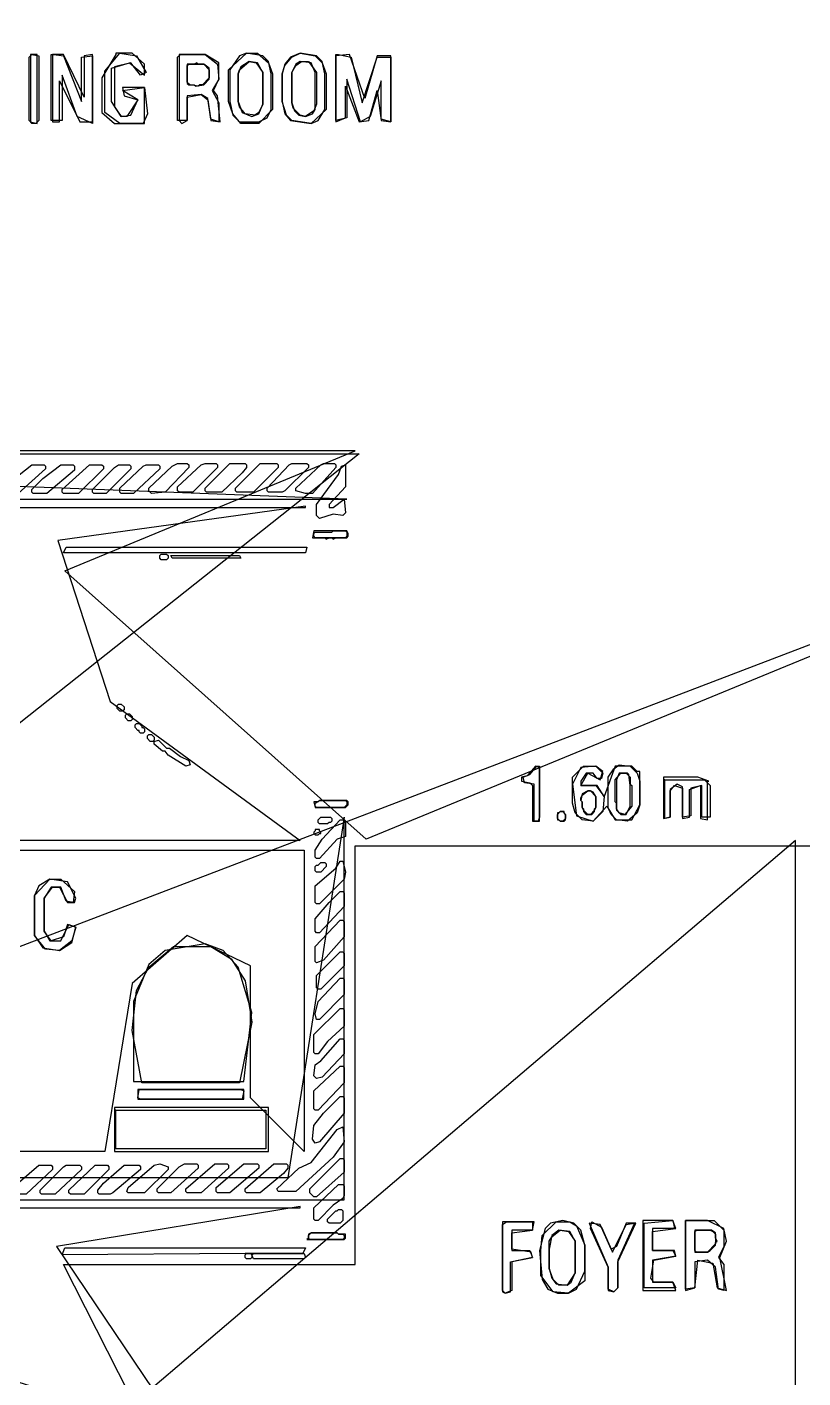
# Model space of a CAD drawing. Header units: millimetres. Extents: x 78 to 4002, y 104 to 3999.
# Drawn here: x 842 to 1406, y 1134 to 2115 of the extents above; entities that cross this region are included whole.
import ezdxf

# ---------------------------------------------------------------- set-up
doc = ezdxf.new("R2010")
doc.units = ezdxf.units.MM

msp = doc.modelspace()

# ---------------------------------------------------------------- linework, layer by layer
for points in [[(346, 3513), (2041, 3760), (3743, 3517), (3743, 759), (1400, 759), (1400, 1524), (910, 1107), (441, 1254), (441, 799), (1040, 799), (589, 1156), (1146, 748), (344, 748), (344, 3513)], [(355, 3508), (355, 753), (1135, 753), (1066, 1031), (1066, 788), (409, 788), (409, 1263), (1072, 1263), (1072, 1541), (1031, 1279), (427, 1279), (427, 1772), (1074, 1772), (426, 1797), (426, 3461), (694, 3506), (355, 3506)], [(3648, 3461), (2771, 3461), (2771, 1761), (2518, 3198), (628, 3198), (628, 2157), (444, 3255), (444, 1805), (1083, 1805), (441, 1296), (1703, 1778), (1952, 1000), (1952, 1776), (2572, 1776), (1990, 1597), (1990, 811), (2676, 811), (2852, 1780), (2964, 809), (3667, 809), (2945, 2193), (3294, 2542), (3659, 2061), (3659, 3461)], [(443, 3253), (622, 3253), (622, 2157), (637, 3256), (2517, 3256), (2517, 2048), (2681, 1760), (2880, 2241), (3100, 1783), (2881, 1564), (2853, 1780), (2753, 1564), (2572, 1781), (1954, 1781), (1954, 1223), (1703, 1778), (1088, 1525), (869, 1720), (1080, 1807), (443, 1807), (443, 3253)], [(845, 2095), (850, 2094), (850, 2047), (848, 2045), (845, 2045), (843, 2047), (843, 2093), (845, 2095)], [(844, 2095), (844, 2046), (849, 2045), (849, 2095), (844, 2095)], [(861, 2095), (868, 2094), (881, 2061), (881, 2093), (889, 2094), (889, 2045), (878, 2050), (867, 2080), (867, 2047), (859, 2047), (859, 2095)], [(860, 2095), (860, 2046), (865, 2046), (865, 2076), (880, 2046), (889, 2046), (889, 2095), (883, 2094), (883, 2064), (868, 2095), (860, 2095)], [(906, 2095), (896, 2078), (896, 2053), (905, 2045), (927, 2045), (927, 2071), (911, 2071), (912, 2065), (922, 2062), (914, 2050), (910, 2050), (903, 2061), (903, 2085), (916, 2089), (927, 2080), (927, 2088), (918, 2096), (906, 2096)], [(909, 2096), (921, 2094), (928, 2082), (924, 2080), (917, 2089), (905, 2086), (905, 2057), (910, 2050), (917, 2051), (922, 2062), (911, 2069), (927, 2071), (929, 2052), (926, 2045), (909, 2045), (898, 2053), (898, 2083), (909, 2096)], [(953, 2095), (971, 2095), (980, 2088), (981, 2077), (976, 2069), (981, 2060), (981, 2046), (975, 2048), (973, 2063), (968, 2066), (958, 2065), (958, 2047), (951, 2047), (951, 2093), (953, 2095)], [(952, 2095), (952, 2047), (954, 2045), (958, 2047), (958, 2064), (968, 2066), (973, 2062), (975, 2047), (982, 2046), (980, 2065), (977, 2069), (981, 2077), (981, 2089), (971, 2095), (952, 2095)], [(1001, 2096), (1009, 2096), (1017, 2089), (1020, 2081), (1020, 2055), (1010, 2045), (997, 2045), (991, 2052), (988, 2061), (988, 2084), (1001, 2096)], [(1001, 2096), (996, 2094), (989, 2084), (989, 2061), (991, 2051), (996, 2046), (1010, 2046), (1016, 2049), (1019, 2055), (1019, 2081), (1017, 2090), (1013, 2094), (1001, 2096)], [(1040, 2096), (1051, 2094), (1056, 2089), (1059, 2081), (1059, 2055), (1048, 2045), (1034, 2047), (1030, 2051), (1027, 2061), (1027, 2081), (1029, 2087), (1034, 2093), (1040, 2096)], [(1040, 2096), (1033, 2093), (1029, 2088), (1027, 2081), (1027, 2061), (1029, 2052), (1033, 2047), (1048, 2045), (1053, 2047), (1058, 2055), (1058, 2081), (1056, 2090), (1052, 2094), (1040, 2096)], [(1068, 2095), (1077, 2093), (1085, 2060), (1096, 2093), (1106, 2093), (1106, 2046), (1099, 2048), (1099, 2076), (1091, 2050), (1084, 2046), (1074, 2077), (1074, 2049), (1066, 2047), (1066, 2095)], [(1066, 2094), (1066, 2046), (1073, 2049), (1073, 2072), (1083, 2046), (1090, 2047), (1096, 2069), (1099, 2047), (1106, 2046), (1106, 2094), (1096, 2094), (1087, 2063), (1076, 2095), (1066, 2094)], [(958, 2088), (958, 2074), (959, 2073), (963, 2073), (964, 2072), (970, 2073), (974, 2077), (974, 2085), (970, 2088), (966, 2088), (965, 2089), (963, 2088), (958, 2088)], [(958, 2087), (959, 2088), (970, 2088), (974, 2084), (974, 2078), (969, 2073), (967, 2073), (966, 2072), (960, 2073), (958, 2075), (958, 2087)], [(1003, 2090), (1008, 2089), (1013, 2082), (1013, 2059), (1010, 2053), (1007, 2051), (1000, 2052), (996, 2057), (995, 2061), (995, 2081), (996, 2084), (1003, 2090)], [(1003, 2090), (997, 2086), (995, 2081), (995, 2061), (998, 2053), (1005, 2050), (1010, 2052), (1013, 2059), (1013, 2082), (1009, 2089), (1003, 2090)], [(1041, 2090), (1046, 2090), (1052, 2082), (1052, 2059), (1050, 2054), (1044, 2050), (1040, 2051), (1035, 2056), (1034, 2060), (1034, 2082), (1037, 2087), (1041, 2090)], [(1040, 2090), (1037, 2088), (1034, 2082), (1034, 2060), (1036, 2054), (1039, 2051), (1044, 2050), (1049, 2052), (1051, 2055), (1051, 2082), (1048, 2089), (1040, 2090)], [(855, 1796), (855, 1794), (835, 1776), (825, 1776), (824, 1777), (824, 1779), (830, 1785), (845, 1797), (854, 1797), (855, 1796)], [(876, 1796), (876, 1793), (856, 1776), (846, 1776), (845, 1777), (845, 1779), (853, 1787), (866, 1797), (875, 1797), (876, 1796)], [(897, 1796), (897, 1794), (879, 1776), (868, 1776), (867, 1777), (867, 1779), (887, 1797), (896, 1797), (897, 1796)], [(917, 1796), (917, 1794), (899, 1776), (890, 1776), (889, 1777), (889, 1779), (905, 1795), (908, 1797), (916, 1797), (917, 1796)], [(938, 1796), (938, 1794), (919, 1776), (910, 1776), (909, 1777), (909, 1780), (926, 1796), (928, 1797), (937, 1797), (938, 1796)], [(959, 1797), (959, 1795), (942, 1777), (932, 1776), (930, 1778), (930, 1780), (947, 1796), (951, 1798), (958, 1798), (959, 1797)], [(980, 1797), (980, 1795), (962, 1777), (952, 1777), (951, 1778), (951, 1781), (968, 1797), (971, 1798), (979, 1798), (980, 1797)], [(1001, 1797), (1001, 1795), (998, 1791), (983, 1777), (972, 1777), (971, 1778), (971, 1780), (989, 1798), (1000, 1798), (1001, 1797)], [(1024, 1797), (1024, 1795), (1006, 1777), (994, 1777), (993, 1778), (993, 1780), (1011, 1798), (1023, 1798), (1024, 1797)], [(1046, 1797), (1046, 1795), (1029, 1778), (1027, 1777), (1017, 1777), (1016, 1778), (1016, 1780), (1032, 1797), (1034, 1798), (1045, 1798), (1046, 1797)], [(1066, 1797), (1066, 1795), (1049, 1776), (1044, 1776), (1037, 1778), (1037, 1780), (1055, 1797), (1057, 1798), (1065, 1798), (1066, 1797)], [(1073, 1797), (1073, 1781), (1061, 1768), (1061, 1766), (1064, 1766), (1072, 1772), (1073, 1762), (1071, 1760), (1064, 1761), (1054, 1758), (1052, 1760), (1052, 1768), (1068, 1790), (1070, 1796), (1073, 1797)], [(1044, 1767), (864, 1742), (902, 1625), (1040, 1524), (441, 1524), (646, 1531), (441, 1544), (441, 1622), (491, 1656), (441, 1696), (441, 1766), (1044, 1766)], [(1075, 1747), (1074, 1749), (1050, 1749), (1049, 1744), (1058, 1744), (1059, 1743), (1061, 1744), (1063, 1744), (1064, 1743), (1066, 1744), (1074, 1744), (1075, 1745), (1075, 1747)], [(1074, 1748), (1074, 1745), (1073, 1744), (1051, 1744), (1050, 1745), (1050, 1747), (1051, 1748), (1063, 1748), (1064, 1749), (1073, 1749), (1074, 1748)], [(1045, 1737), (1044, 1733), (868, 1733), (870, 1737), (1045, 1737)], [(938, 1731), (939, 1732), (943, 1732), (944, 1731), (944, 1729), (943, 1728), (939, 1728), (938, 1729), (938, 1731)], [(946, 1731), (996, 1731), (997, 1729), (947, 1729), (946, 1731)], [(907, 1622), (908, 1623), (910, 1623), (912, 1621), (912, 1619), (911, 1618), (909, 1618), (907, 1620), (907, 1622)], [(913, 1615), (914, 1616), (916, 1616), (918, 1614), (918, 1612), (917, 1611), (915, 1611), (913, 1613), (913, 1615)], [(920, 1608), (921, 1609), (923, 1609), (925, 1607), (925, 1606), (926, 1606), (927, 1605), (927, 1603), (926, 1602), (924, 1602), (923, 1603), (923, 1604), (922, 1604), (920, 1606), (920, 1608)], [(929, 1600), (930, 1601), (932, 1601), (934, 1599), (934, 1597), (933, 1596), (931, 1596), (929, 1598), (929, 1600)], [(934, 1596), (937, 1597), (943, 1591), (945, 1591), (953, 1585), (959, 1582), (960, 1579), (957, 1578), (944, 1586), (942, 1589), (940, 1589), (934, 1594), (934, 1596)], [(1211, 1578), (1205, 1571), (1201, 1570), (1201, 1567), (1207, 1566), (1209, 1564), (1209, 1538), (1214, 1538), (1214, 1577), (1211, 1578)], [(1214, 1578), (1214, 1541), (1213, 1538), (1210, 1538), (1210, 1565), (1203, 1566), (1202, 1570), (1207, 1572), (1212, 1578), (1214, 1578)], [(1246, 1578), (1255, 1578), (1260, 1573), (1259, 1569), (1256, 1569), (1253, 1573), (1248, 1573), (1244, 1567), (1244, 1564), (1255, 1564), (1261, 1556), (1260, 1545), (1253, 1538), (1245, 1539), (1240, 1544), (1238, 1551), (1238, 1570), (1246, 1578)], [(1285, 1574), (1281, 1578), (1269, 1578), (1261, 1556), (1256, 1564), (1244, 1564), (1249, 1573), (1258, 1568), (1260, 1574), (1255, 1578), (1244, 1577), (1238, 1565), (1241, 1542), (1253, 1538), (1263, 1549), (1269, 1539), (1281, 1539), (1287, 1550), (1287, 1574)], [(1272, 1579), (1280, 1578), (1285, 1573), (1287, 1567), (1287, 1550), (1285, 1544), (1278, 1538), (1270, 1539), (1266, 1543), (1264, 1548), (1264, 1570), (1268, 1576), (1272, 1579)], [(1273, 1573), (1277, 1573), (1280, 1570), (1280, 1565), (1281, 1564), (1281, 1549), (1276, 1543), (1272, 1544), (1270, 1547), (1270, 1551), (1269, 1552), (1269, 1568), (1273, 1573)], [(1272, 1573), (1270, 1568), (1270, 1552), (1270, 1551), (1270, 1546), (1273, 1543), (1277, 1543), (1280, 1549), (1280, 1564), (1279, 1572), (1278, 1573), (1272, 1573)], [(1337, 1567), (1329, 1570), (1304, 1570), (1304, 1540), (1309, 1541), (1309, 1560), (1312, 1564), (1318, 1562), (1318, 1540), (1323, 1541), (1323, 1561), (1331, 1564), (1331, 1540), (1336, 1539), (1336, 1567)], [(1304, 1568), (1334, 1568), (1338, 1564), (1338, 1541), (1332, 1541), (1332, 1564), (1324, 1562), (1324, 1542), (1318, 1541), (1318, 1563), (1314, 1565), (1309, 1561), (1309, 1541), (1305, 1540), (1305, 1568)], [(1050, 1552), (1051, 1548), (1073, 1548), (1075, 1550), (1075, 1552), (1074, 1553), (1054, 1553), (1053, 1552), (1050, 1552)], [(1051, 1549), (1051, 1551), (1054, 1553), (1073, 1553), (1074, 1552), (1074, 1550), (1072, 1548), (1052, 1548), (1051, 1549)], [(1249, 1560), (1251, 1560), (1255, 1556), (1255, 1548), (1254, 1546), (1251, 1543), (1249, 1543), (1246, 1546), (1245, 1548), (1245, 1552), (1244, 1553), (1244, 1555), (1245, 1557), (1249, 1560)], [(1249, 1560), (1245, 1558), (1244, 1553), (1245, 1552), (1245, 1548), (1246, 1547), (1246, 1545), (1248, 1543), (1252, 1543), (1254, 1545), (1254, 1547), (1255, 1548), (1255, 1556), (1253, 1559), (1251, 1560), (1249, 1560)], [(1053, 1537), (1053, 1539), (1055, 1541), (1062, 1541), (1063, 1540), (1063, 1538), (1062, 1537), (1061, 1537), (1060, 1536), (1054, 1536), (1053, 1537)], [(1229, 1545), (1231, 1545), (1233, 1543), (1233, 1540), (1231, 1538), (1229, 1538), (1227, 1540), (1227, 1543), (1229, 1545)], [(1227, 1544), (1227, 1539), (1228, 1539), (1229, 1538), (1232, 1538), (1233, 1539), (1233, 1543), (1232, 1544), (1232, 1545), (1229, 1545), (1228, 1544), (1227, 1544)], [(1050, 1530), (1050, 1529), (1051, 1528), (1053, 1528), (1054, 1529), (1055, 1529), (1055, 1530), (1054, 1531), (1054, 1532), (1051, 1532), (1051, 1531), (1050, 1530)], [(1071, 1539), (1073, 1537), (1073, 1527), (1067, 1525), (1054, 1511), (1052, 1511), (1051, 1512), (1051, 1517), (1056, 1525), (1069, 1539), (1071, 1539)], [(1449, 1524), (1449, 805), (1391, 805), (1363, 1033), (1214, 955), (1150, 801), (1082, 801), (1082, 1044), (932, 1090), (868, 1216), (1080, 1216), (1080, 1520), (1449, 1520)], [(1043, 1511), (1043, 1298), (1004, 1337), (1004, 1433), (958, 1455), (918, 1420), (898, 1298), (441, 1298), (441, 1517), (1043, 1517)], [(1071, 1509), (1073, 1501), (1072, 1496), (1054, 1478), (1052, 1478), (1051, 1479), (1051, 1491), (1066, 1504), (1069, 1509), (1071, 1509)], [(1058, 1508), (1059, 1507), (1059, 1505), (1055, 1501), (1052, 1501), (1051, 1502), (1051, 1505), (1052, 1506), (1053, 1506), (1055, 1508), (1058, 1508)], [(858, 1496), (866, 1496), (876, 1487), (875, 1479), (870, 1480), (866, 1490), (859, 1490), (854, 1482), (854, 1458), (858, 1451), (866, 1451), (872, 1463), (877, 1461), (874, 1451), (865, 1444), (855, 1445), (847, 1455), (847, 1484), (858, 1496)], [(858, 1496), (850, 1491), (847, 1484), (847, 1455), (853, 1446), (865, 1444), (874, 1450), (877, 1461), (871, 1463), (868, 1454), (859, 1451), (854, 1458), (854, 1482), (860, 1490), (865, 1490), (871, 1479), (876, 1479), (877, 1482), (871, 1494), (858, 1496)], [(1071, 1487), (1072, 1486), (1072, 1476), (1054, 1457), (1052, 1457), (1051, 1458), (1051, 1467), (1061, 1479), (1069, 1487), (1071, 1487)], [(1071, 1466), (1072, 1465), (1072, 1454), (1057, 1437), (1052, 1435), (1051, 1436), (1051, 1447), (1069, 1466), (1071, 1466)], [(948, 1447), (975, 1447), (990, 1438), (1000, 1422), (1005, 1392), (996, 1348), (925, 1348), (918, 1386), (921, 1415), (930, 1432), (948, 1447)], [(942, 1444), (930, 1434), (919, 1407), (919, 1349), (999, 1349), (1005, 1399), (995, 1432), (984, 1444), (971, 1449), (942, 1444)], [(1071, 1443), (1072, 1442), (1072, 1433), (1055, 1416), (1053, 1416), (1052, 1417), (1052, 1426), (1069, 1443), (1071, 1443)], [(1071, 1424), (1072, 1423), (1072, 1412), (1054, 1394), (1052, 1394), (1051, 1398), (1053, 1407), (1069, 1424), (1071, 1424)], [(1071, 1402), (1072, 1401), (1072, 1389), (1060, 1378), (1053, 1369), (1051, 1369), (1050, 1370), (1050, 1383), (1069, 1402), (1071, 1402)], [(1071, 1380), (1072, 1379), (1072, 1369), (1056, 1352), (1052, 1351), (1050, 1353), (1051, 1361), (1055, 1364), (1069, 1380), (1071, 1380)], [(1071, 1360), (1072, 1359), (1072, 1348), (1053, 1328), (1051, 1328), (1050, 1329), (1050, 1342), (1069, 1360), (1071, 1360)], [(999, 1342), (998, 1336), (924, 1336), (922, 1337), (923, 1343), (997, 1343), (999, 1342)], [(999, 1343), (922, 1343), (922, 1336), (999, 1336), (999, 1343)], [(1071, 1338), (1072, 1337), (1072, 1326), (1054, 1305), (1051, 1304), (1049, 1307), (1050, 1317), (1057, 1326), (1069, 1338), (1071, 1338)], [(905, 1329), (905, 1298), (1017, 1298), (1017, 1330), (905, 1330)], [(905, 1328), (1015, 1328), (1015, 1300), (906, 1300), (906, 1328)], [(1071, 1316), (1072, 1305), (1064, 1294), (1037, 1269), (1024, 1269), (1023, 1271), (1039, 1286), (1048, 1290), (1067, 1314), (1071, 1316)], [(860, 1287), (860, 1285), (841, 1267), (830, 1267), (829, 1268), (829, 1270), (850, 1288), (859, 1288), (860, 1287)], [(881, 1287), (881, 1285), (862, 1267), (852, 1267), (851, 1268), (851, 1270), (868, 1287), (870, 1288), (880, 1288), (881, 1287)], [(901, 1287), (901, 1285), (883, 1267), (873, 1267), (872, 1268), (872, 1270), (891, 1288), (900, 1288), (901, 1287)], [(924, 1287), (924, 1285), (904, 1268), (902, 1267), (894, 1267), (893, 1268), (893, 1270), (897, 1275), (912, 1288), (923, 1288), (924, 1287)], [(944, 1287), (944, 1285), (927, 1268), (915, 1268), (914, 1269), (915, 1272), (934, 1288), (938, 1289), (944, 1287)], [(966, 1288), (966, 1286), (946, 1268), (937, 1268), (936, 1269), (936, 1271), (952, 1287), (956, 1289), (965, 1289), (966, 1288)], [(988, 1288), (988, 1286), (968, 1268), (958, 1268), (957, 1269), (957, 1271), (978, 1289), (987, 1289), (988, 1288)], [(1010, 1288), (1010, 1286), (989, 1268), (980, 1268), (979, 1269), (979, 1272), (999, 1289), (1009, 1289), (1010, 1288)], [(1031, 1288), (1031, 1286), (1028, 1282), (1011, 1268), (1001, 1268), (1000, 1269), (1000, 1271), (1021, 1289), (1030, 1289), (1031, 1288)], [(1071, 1293), (1072, 1292), (1072, 1283), (1052, 1265), (1050, 1265), (1047, 1268), (1047, 1271), (1069, 1293), (1071, 1293)], [(1071, 1274), (1072, 1273), (1072, 1266), (1071, 1264), (1064, 1259), (1053, 1248), (1051, 1248), (1050, 1249), (1050, 1257), (1068, 1274), (1071, 1274)], [(1040, 1258), (863, 1229), (1039, 968), (592, 968), (592, 1157), (547, 1117), (588, 946), (865, 946), (871, 898), (871, 963), (1035, 963), (1035, 801), (827, 801), (827, 930), (684, 930), (684, 799), (441, 799), (441, 1256), (587, 1211), (587, 1257), (1040, 1257)], [(1070, 1256), (1071, 1255), (1071, 1248), (1069, 1246), (1061, 1246), (1060, 1247), (1060, 1249), (1066, 1255), (1067, 1255), (1068, 1256), (1070, 1256)], [(1209, 1247), (1209, 1241), (1194, 1241), (1194, 1226), (1207, 1226), (1209, 1221), (1194, 1218), (1194, 1197), (1189, 1195), (1187, 1197), (1187, 1245), (1190, 1247), (1209, 1247)], [(1210, 1247), (1187, 1247), (1187, 1196), (1189, 1195), (1193, 1196), (1193, 1218), (1209, 1221), (1208, 1225), (1194, 1227), (1194, 1239), (1209, 1241), (1210, 1247)], [(1231, 1248), (1222, 1246), (1218, 1242), (1214, 1226), (1216, 1205), (1220, 1198), (1227, 1195), (1235, 1195), (1241, 1198), (1247, 1211), (1247, 1230), (1244, 1241), (1239, 1246), (1231, 1248)], [(1226, 1247), (1236, 1247), (1241, 1244), (1247, 1230), (1247, 1204), (1235, 1195), (1224, 1196), (1215, 1208), (1215, 1226), (1216, 1237), (1226, 1247)], [(1252, 1247), (1259, 1243), (1267, 1225), (1277, 1245), (1283, 1246), (1271, 1219), (1271, 1199), (1268, 1196), (1264, 1198), (1264, 1214), (1251, 1242), (1252, 1247)], [(1311, 1248), (1289, 1248), (1289, 1197), (1313, 1197), (1311, 1203), (1297, 1203), (1295, 1206), (1297, 1219), (1313, 1222), (1312, 1226), (1296, 1226), (1296, 1240), (1313, 1242), (1311, 1248)], [(1311, 1248), (1312, 1242), (1296, 1242), (1296, 1226), (1311, 1226), (1313, 1222), (1296, 1219), (1296, 1206), (1296, 1203), (1311, 1203), (1313, 1199), (1290, 1199), (1290, 1246), (1311, 1248)], [(1322, 1248), (1341, 1248), (1348, 1241), (1348, 1229), (1344, 1221), (1348, 1216), (1348, 1197), (1344, 1198), (1342, 1214), (1336, 1219), (1327, 1218), (1327, 1199), (1320, 1198), (1320, 1248)], [(1320, 1247), (1320, 1197), (1327, 1199), (1329, 1219), (1340, 1217), (1343, 1199), (1350, 1197), (1345, 1221), (1350, 1233), (1348, 1242), (1336, 1248), (1320, 1248)], [(1045, 1234), (1072, 1234), (1073, 1235), (1073, 1238), (1068, 1238), (1067, 1239), (1048, 1239), (1046, 1238), (1046, 1235), (1045, 1234)], [(1046, 1237), (1048, 1239), (1067, 1239), (1068, 1238), (1071, 1238), (1072, 1237), (1072, 1235), (1071, 1234), (1047, 1234), (1046, 1235), (1046, 1237)], [(1229, 1241), (1235, 1240), (1240, 1233), (1240, 1210), (1234, 1201), (1228, 1201), (1224, 1205), (1221, 1213), (1221, 1233), (1223, 1236), (1229, 1241)], [(1228, 1241), (1223, 1237), (1221, 1227), (1221, 1213), (1223, 1206), (1226, 1202), (1234, 1201), (1237, 1203), (1240, 1210), (1240, 1233), (1236, 1240), (1228, 1241)], [(1250, 1246), (1264, 1214), (1264, 1197), (1268, 1196), (1271, 1199), (1271, 1218), (1284, 1246), (1277, 1246), (1270, 1229), (1266, 1227), (1258, 1245), (1250, 1246)], [(1327, 1240), (1328, 1241), (1338, 1241), (1340, 1240), (1342, 1238), (1342, 1231), (1336, 1225), (1328, 1225), (1327, 1226), (1327, 1240)], [(1327, 1241), (1327, 1225), (1336, 1225), (1338, 1226), (1342, 1230), (1342, 1232), (1343, 1233), (1342, 1235), (1342, 1239), (1339, 1241), (1327, 1241)], [(1044, 1228), (1042, 1224), (1000, 1224), (867, 1223), (869, 1228), (1044, 1228)], [(1000, 1223), (1001, 1224), (1004, 1224), (1005, 1223), (1005, 1221), (1004, 1220), (1001, 1220), (1000, 1221), (1000, 1223)], [(1005, 1223), (1006, 1224), (1043, 1224), (1044, 1221), (1043, 1220), (1006, 1220), (1005, 1223)]]:
    msp.add_lwpolyline(points, close=True)

doc.saveas('drawing.dxf')
